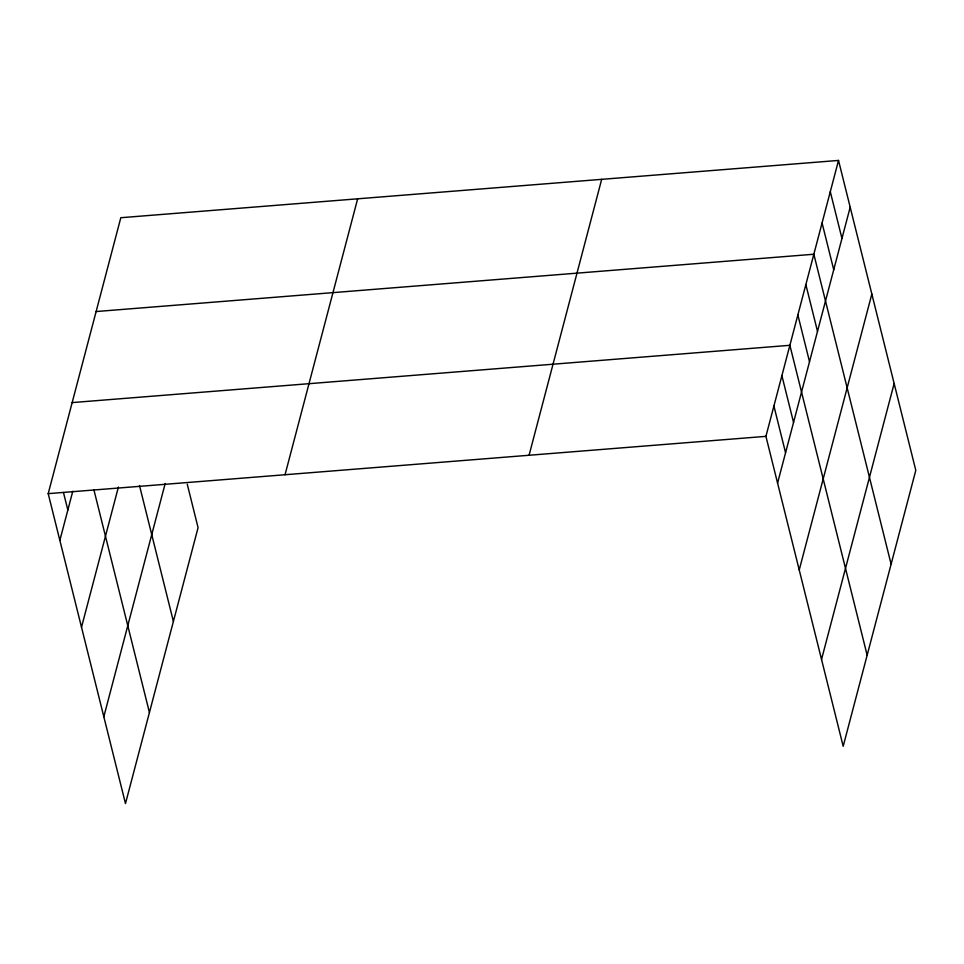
<?xml version="1.0" encoding="UTF-8"?>
<svg xmlns="http://www.w3.org/2000/svg" width="964" height="964" viewBox="0 0 964 964"><rect width="100%" height="100%" fill="white"/><g stroke="black" fill="none" stroke-linecap="round" stroke-linejoin="round"><path stroke-width="1.45" d="M187.257 484.217L198.078 527.645L125.477 803.566L48.2 493.64L120.813 217.719L838.523 160.434L915.8 470.36L843.187 746.281L765.922 436.355L838.523 160.434M59.852 540.394L72.782 491.254M81.506 627.239L118.403 487.049M103.823 716.722L165.206 483.446M285.043 474.734L357.656 198.813M529.067 455.261L601.681 179.34M777.574 483.109L850.188 207.188M799.228 569.953L871.842 294.032M821.533 659.436L894.146 383.515M96.123 311.541L813.845 254.243L891.11 564.169M72.155 402.591L789.878 345.305L867.154 655.219M48.2 493.64L765.922 436.355M830.293 191.703L841.958 238.457M822.075 222.973L833.727 269.727M805.856 284.597L817.508 331.351M797.867 314.951L809.519 361.705M781.888 375.647L793.553 422.401M773.911 406.001L785.564 452.755M139.503 485.543L173.4 621.455M93.918 489.869L149.432 712.516M63.467 492.508L67.841 510.04"/></g></svg>
